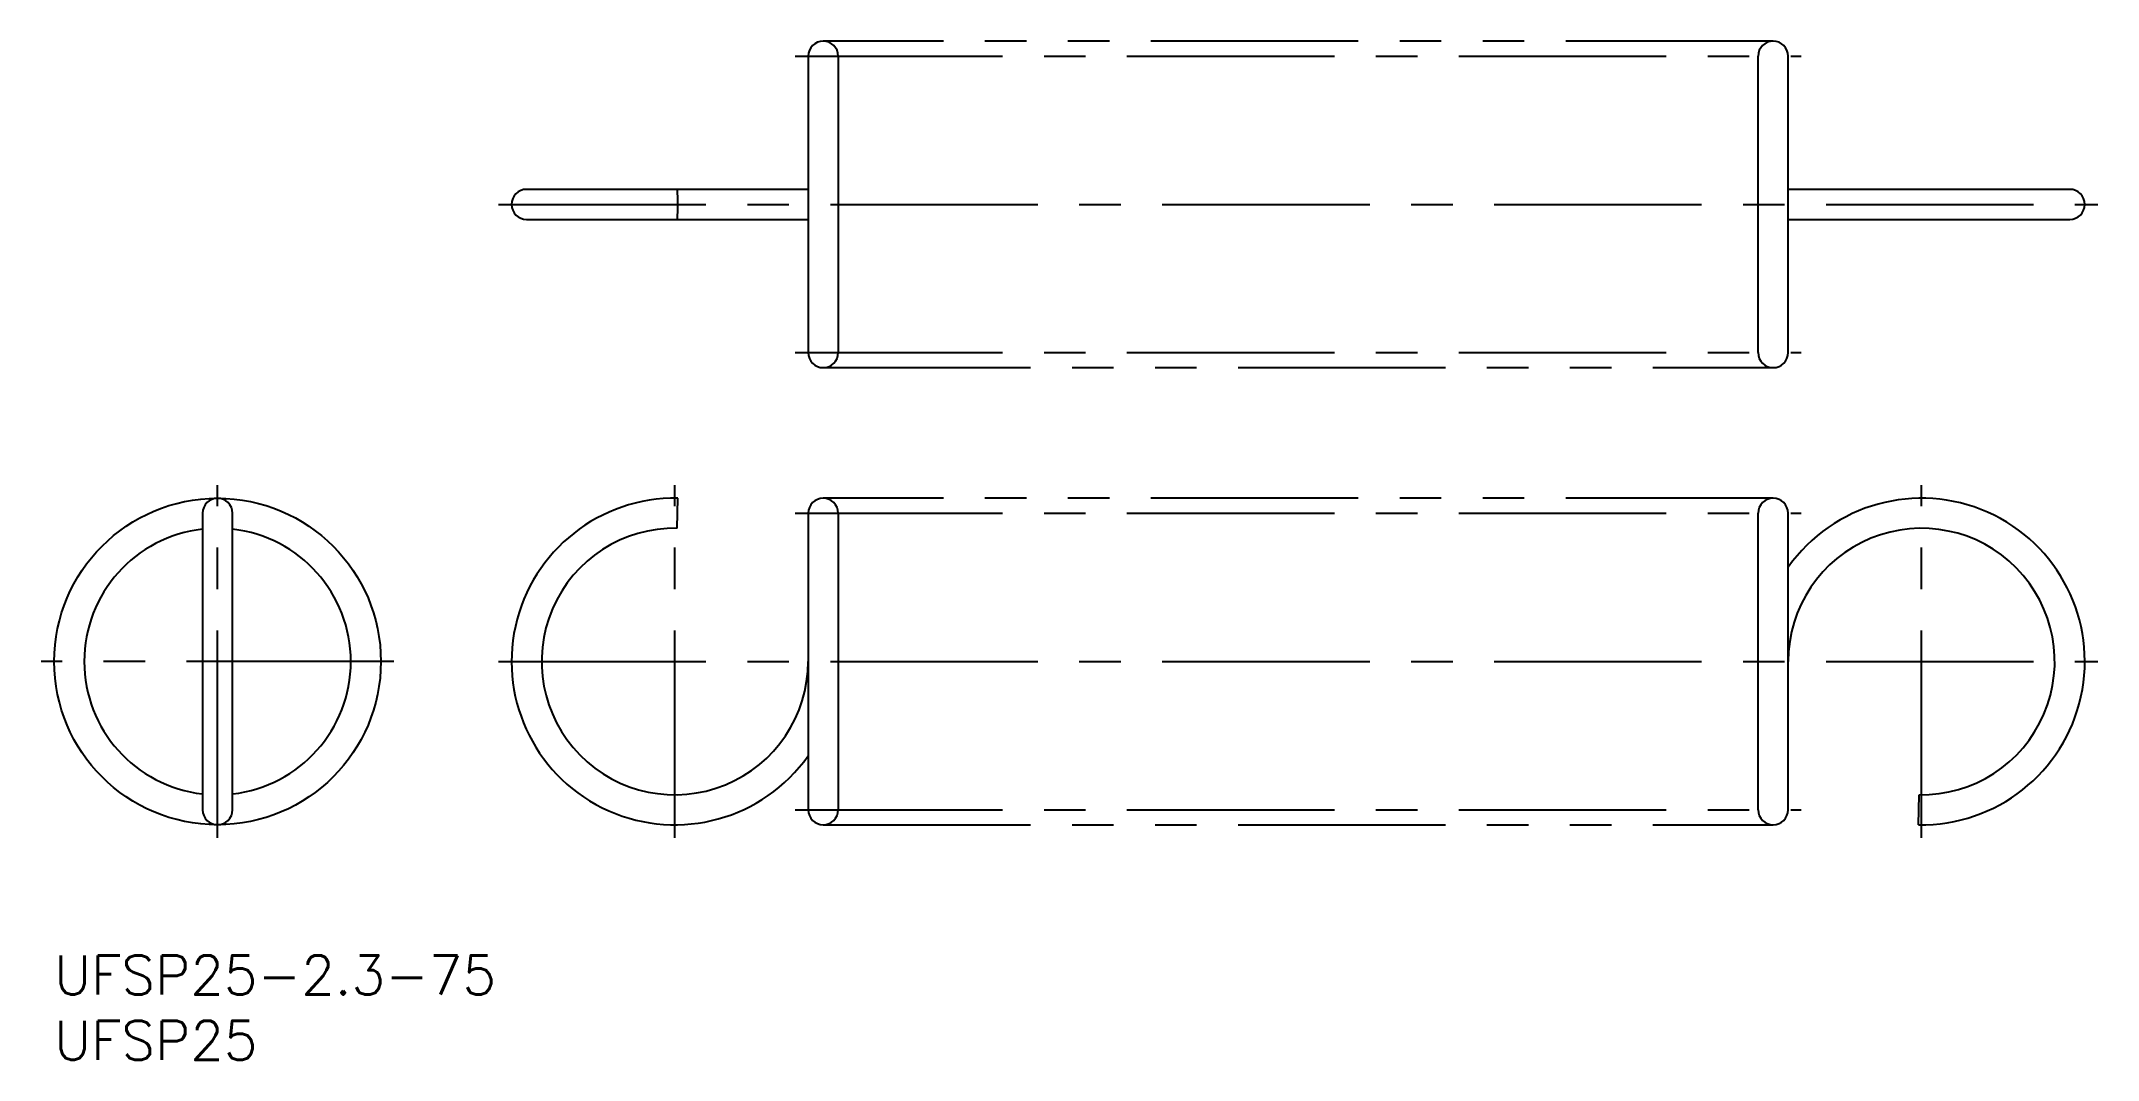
# Model space of a CAD drawing. Extents: x -1 to 156, y -8 to 70.
import ezdxf

# ---------------------------------------------------------------- set-up
doc = ezdxf.new("R2010")
doc.units = 0
doc.header["$LTSCALE"] = 0.5
doc.linetypes.add('CENTER', pattern=[50.8, 31.75, -6.35, 6.35, -6.35])
doc.linetypes.add('PHANTOM', pattern=[63.5, 31.75, -6.35, 6.35, -6.35, 6.35, -6.35])
for name, color, linetype in [('MSM_CENTER', 1, 'CENTER'), ('MSM_CONTINUOUS', 7, 'CONTINUOUS'), ('MSM_IMAGINARY', 6, 'PHANTOM'), ('MSM_PART_NUMBER', 7, 'CONTINUOUS')]:
    doc.layers.add(name, color=color, linetype=linetype)
doc.styles.get("Standard").update_dxf_attribs({"font": 'txt.shx', "height": 3, "bigfont": 'bigfont.shx'})

# ---------------------------------------------------------------- blocks, each defined once
blk = doc.blocks.new('*U15')
at = {"layer": 'MSM_PART_NUMBER'}
blk.add_text('UFSP25-2.3-75', height=3, dxfattribs=at).set_placement((0, -3))
blk = doc.blocks.new('*U16')
at = {"layer": 'MSM_PART_NUMBER'}
blk.add_text('UFSP25', height=3, dxfattribs=at).set_placement((0, -8))

msp = doc.modelspace()

# ---------------------------------------------------------------- linework, layer by layer
at = {"layer": 'MSM_CENTER'}
for p, q in [((56.7, 68.85), (133.7, 68.85)), ((34, 57.5), (156.4, 57.5)), ((56.7, 46.15), (133.7, 46.15)), ((12.5, 9), (12.5, 36)), ((47.5, 9), (47.5, 36)), ((142.9, 9), (142.9, 36)), ((56.7, 33.85), (133.7, 33.85)), ((26, 22.5), (-1, 22.5)), ((34, 22.5), (156.4, 22.5)), ((56.7, 11.15), (133.7, 11.15))]:
    msp.add_line(p, q, dxfattribs=at)
at = {"layer": 'MSM_CONTINUOUS'}
for p, q in [((57.7, 68.85), (57.7, 46.15)), ((60, 68.85), (60, 46.15)), ((130.4, 46.15), (130.4, 68.85)), ((132.7, 46.15), (132.7, 68.85)), ((57.7, 58.65), (36.15, 58.65)), ((154.25, 58.65), (132.7, 58.65)), ((36.15, 56.35), (57.7, 56.35)), ((132.7, 56.35), (154.25, 56.35)), ((47.68, 32.7), (47.72, 35)), ((11.35, 33.85), (11.35, 11.15)), ((13.65, 11.15), (13.65, 33.85)), ((57.7, 33.85), (57.7, 11.15)), ((60, 33.85), (60, 11.15)), ((130.4, 11.15), (130.4, 33.85)), ((132.7, 11.15), (132.7, 33.85)), ((142.68, 10), (142.72, 12.3))]:
    msp.add_line(p, q, dxfattribs=at)
msp.add_circle((12.5, 22.5), 12.5, dxfattribs=at)
for centre, radius, start, end in [((58.85, 68.85), 1.15, 0, 180), ((131.55, 68.85), 1.15, 0, 180), ((36.15, 57.5), 1.15, 90, 270), ((14.74, 57.5), 32.98, 358.0009, 1.9978), ((154.25, 57.5), 1.15, 270, 90), ((58.85, 46.15), 1.15, 180, 360), ((131.55, 46.15), 1.15, 180, 360), ((12.5, 33.85), 1.15, 0, 180), ((47.5, 22.5), 12.5, 89, 324.6864), ((58.85, 33.85), 1.15, 0, 180), ((131.55, 33.85), 1.15, 0, 180), ((142.9, 22.5), 12.5, 269, 144.6864), ((12.5, 22.5), 10.2, 96.4736, 263.5264), ((12.5, 22.5), 10.2, 276.4736, 83.5264), ((47.5, 22.5), 10.2, 89, 0), ((142.9, 22.5), 10.2, 269, 180), ((12.5, 11.15), 1.15, 180, 0), ((58.85, 11.15), 1.15, 180, 360), ((131.55, 11.15), 1.15, 180, 360)]:
    msp.add_arc(centre, radius, start, end, dxfattribs=at)
at = {"layer": 'MSM_IMAGINARY'}
for p, q in [((131.55, 70), (58.85, 70)), ((58.85, 45), (131.55, 45)), ((131.55, 35), (58.85, 35)), ((58.85, 10), (131.55, 10))]:
    msp.add_line(p, q, dxfattribs=at)

# ---------------------------------------------------------------- block references
at = {"layer": 'MSM_CONTINUOUS'}
for name in ['*U15', '*U16']:
    msp.add_blockref(name, (0, 0), dxfattribs=at)

doc.saveas('drawing.dxf')
